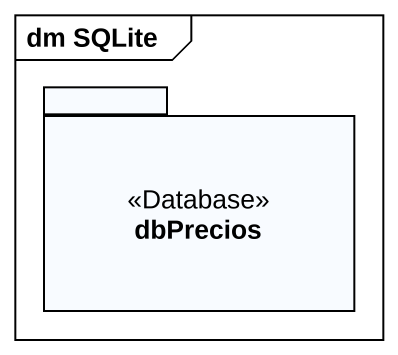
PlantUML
@startuml
mainframe dm SQLite
package dbPrecios <<Database>> {
}
@enduml
